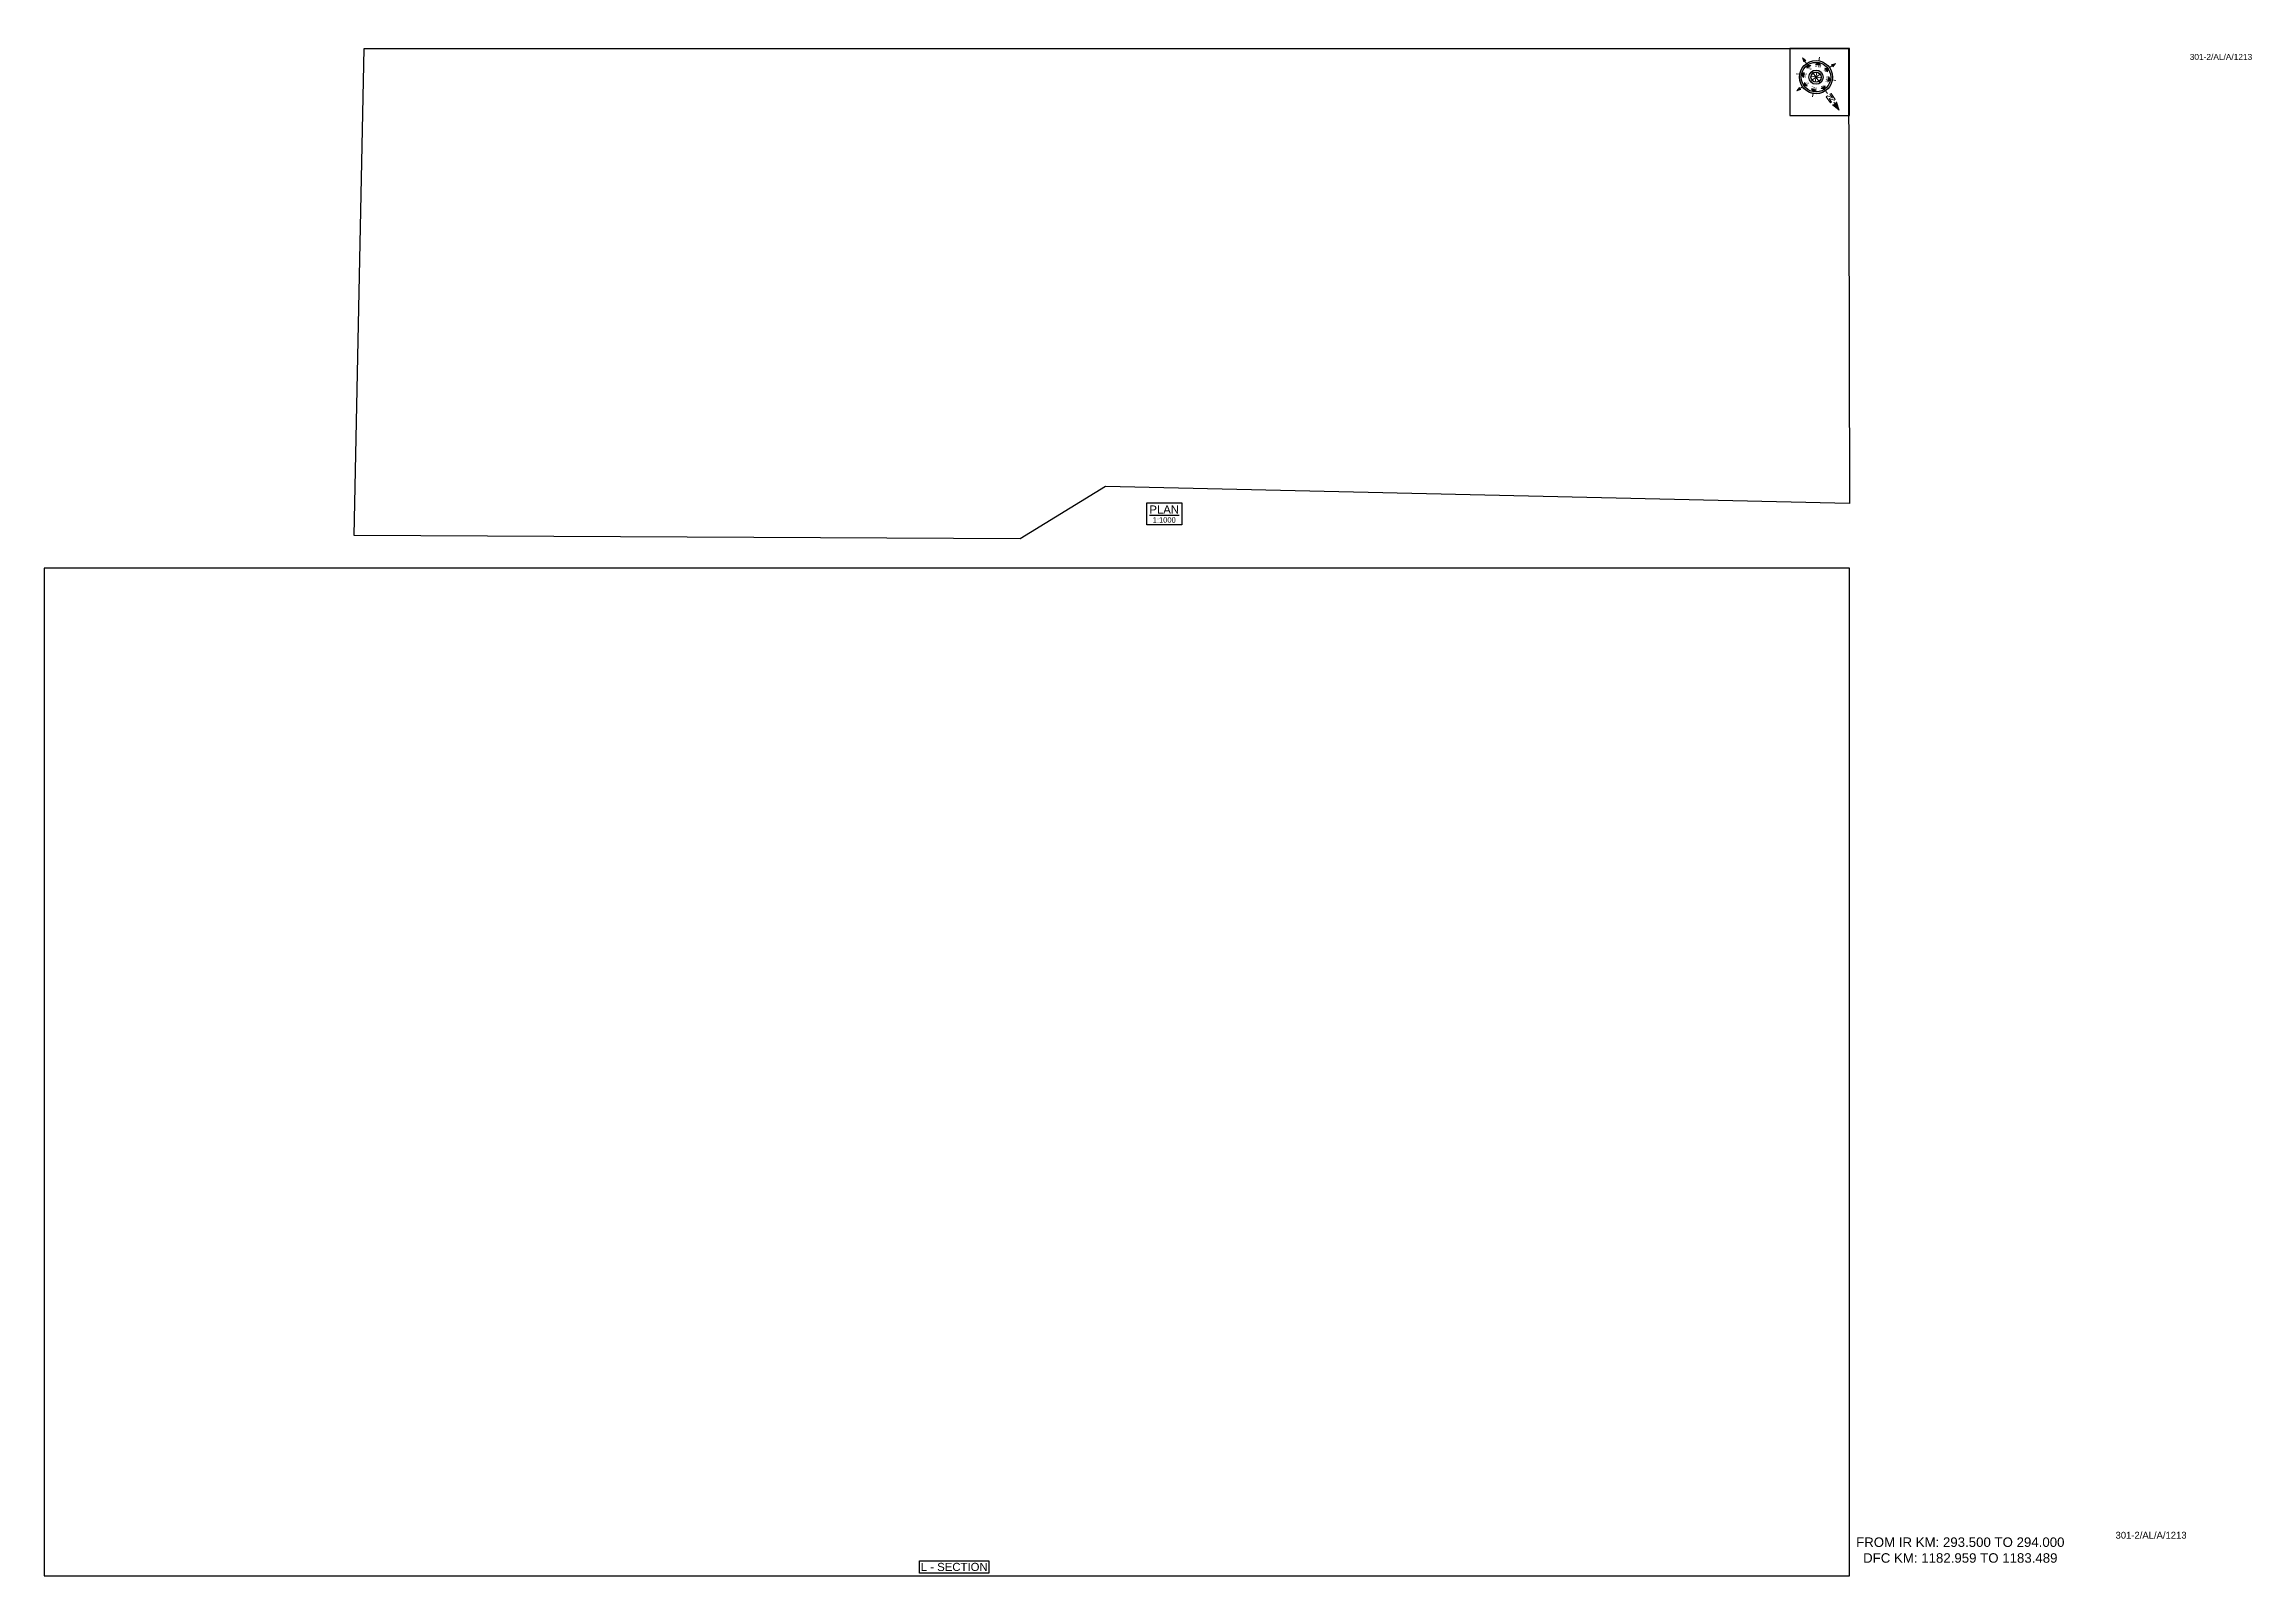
# Paper-space layout '1213' of a CAD drawing. Header units: metres, sheet in millimetres. Extents: x 10 to 824, y 15 to 581.
import ezdxf
from ezdxf.enums import TextEntityAlignment as Align

# ---------------------------------------------------------------- set-up
doc = ezdxf.new("R2010")
doc.units = ezdxf.units.M
doc.header["$MEASUREMENT"] = 0
doc.layers.get('Defpoints').update_dxf_attribs({"color": 5})
doc.layers.add('title', color=7, linetype='Continuous')
doc.styles.get("Standard").update_dxf_attribs({"font": 'arial.ttf'})
doc.styles.add('Style-Arial', font='arial.ttf')

# ---------------------------------------------------------------- blocks, each defined once
blk = doc.blocks.new('N')
for points in [[(0, 8.41), (-0.49, 6.68), (0, 6.93)], [(0.49, 6.68), (0, 6.93), (0, 8.41)], [(-4.93, 0), (-4.07, 0.25), (-4.19, 0)], [(-4.07, -0.25), (-4.19, 0), (-4.93, 0)], [(-3.08, 0), (-2.59, 0.49), (-2.59, -0.49)], [(-2.18, 2.18), (-1.48, 2.18), (-2.18, 1.48)], [(0, 3.08), (0.49, 2.59), (-0.49, 2.59)], [(2.18, 2.18), (2.18, 1.48), (1.48, 2.18)], [(3.08, 0), (2.59, -0.49), (2.59, 0.49)], [(4.07, 0.25), (4.19, 0), (4.93, 0)], [(4.93, 0), (4.07, -0.25), (4.19, 0)], [(-2.18, -2.18), (-2.18, -1.48), (-1.48, -2.18)], [(0, -3.08), (-0.49, -2.59), (0.49, -2.59)], [(0, -4.93), (-0.25, -4.07), (0, -4.19)], [(0.25, -4.07), (0, -4.19), (0, -4.93)], [(2.18, -2.18), (1.48, -2.18), (2.18, -1.48)]]:
    blk.add_hatch(color=7).paths.add_polyline_path(points, flags=0)
h = blk.add_hatch(color=7)
h.paths.add_polyline_path([(0, -3.08), (0, -3.46, 1), (0, 3.46), (0, 3.08, -1)])
h.paths.add_polyline_path([(0, 1.05), (0, 1.48, 1), (0, -1.48), (0, -1.05, -1)])
at = {"color": 7, "linetype": 'ByBlock', "lineweight": 13}
for p, q in [((-0.61, 4.57), (-0.61, 6.12)), ((-0.61, 6.12), (-0.3, 6.12)), ((-0.3, 6.12), (0.32, 5.19)), ((0.32, 4.57), (-0.3, 5.5)), ((-0.3, 5.5), (-0.3, 4.57)), ((0.32, 5.19), (0.32, 6.12)), ((0.32, 6.12), (0.64, 6.12)), ((0.64, 6.12), (0.64, 4.57))]:
    blk.add_line(p, q, dxfattribs=at)
at = {"color": 7, "lineweight": 13}
for p, q in [((0, 6.41), (0, 7.28)), ((-3.46, 0), (-4.19, 0)), ((-2.45, 2.45), (-2.97, 2.97)), ((1.05, 0), (-1.05, 0)), ((-1.05, 0), (1.05, 0)), ((-0.74, 0.74), (0.74, -0.74)), ((0.74, 0.74), (-0.74, -0.74)), ((0.74, -0.74), (-0.74, 0.74)), ((-0.74, -0.74), (0.74, 0.74)), ((0, 3.46), (0, 4.19)), ((0, 3.46), (0, 3.08)), ((0, 1.05), (0, 1.48)), ((0, 1.05), (0, -1.05)), ((0, -1.05), (0, 1.05)), ((2.45, 2.45), (2.97, 2.97)), ((3.46, 0), (4.19, 0)), ((-2.45, -2.45), (-2.97, -2.97)), ((0, -1.05), (0, -1.48)), ((0, -3.46), (0, -3.08)), ((0, -3.46), (0, -4.19)), ((2.45, -2.45), (2.97, -2.97))]:
    blk.add_line(p, q, dxfattribs=at)
for points in [[(0, 8.41), (-0.49, 6.68), (0, 6.93), (0, 6.93)], [(0.49, 6.68), (0, 6.93), (0, 8.41), (0, 8.41)], [(-4.93, 0), (-4.07, 0.25), (-4.19, 0), (-4.19, 0)], [(-4.07, -0.25), (-4.19, 0), (-4.93, 0), (-4.93, 0)], [(-3.08, 0), (-2.59, 0.49), (-2.59, -0.49), (-2.59, -0.49)], [(-2.18, 2.18), (-1.48, 2.18), (-2.18, 1.48), (-2.18, 1.48)], [(0, 3.08), (0.49, 2.59), (-0.49, 2.59), (-0.49, 2.59)], [(2.18, 2.18), (2.18, 1.48), (1.48, 2.18), (1.48, 2.18)], [(3.08, 0), (2.59, -0.49), (2.59, 0.49), (2.59, 0.49)], [(4.07, 0.25), (4.19, 0), (4.93, 0), (4.93, 0)], [(4.93, 0), (4.07, -0.25), (4.19, 0), (4.19, 0)], [(-2.18, -2.18), (-2.18, -1.48), (-1.48, -2.18), (-1.48, -2.18)], [(0, -3.08), (-0.49, -2.59), (0.49, -2.59), (0.49, -2.59)], [(0, -4.93), (-0.25, -4.07), (0, -4.19), (0, -4.19)], [(0.25, -4.07), (0, -4.19), (0, -4.93), (0, -4.93)], [(2.18, -2.18), (1.48, -2.18), (2.18, -1.48), (2.18, -1.48)]]:
    blk.add_lwpolyline(points, close=True, dxfattribs=at)
at = {"color": 7, "linetype": 'ByBlock', "lineweight": 13}
for points in [[(-0.3, 4.57), (-0.61, 4.57)], [(0.32, 4.57), (0.64, 4.57)]]:
    blk.add_lwpolyline(points, dxfattribs=at)
at = {"color": 7}
for radius in [3.46, 3.08, 1.48, 1.05]:
    blk.add_circle((0, 0), radius, dxfattribs=at)
for s, rotation, p in [('W', 90, (-2.1, 0)), ('NW', 45, (-1.48, 1.48)), ('NE', 315, (1.48, 1.48)), ('E', 270, (1.97, 0)), ('SW', 135, (-1.48, -1.48)), ('SE', 225, (1.48, -1.48))]:
    blk.add_text(s, height=0.6, rotation=rotation, dxfattribs=at).set_placement(p, align=Align.CENTER)
for s, p in [('N', (0, 2.1)), ('S', (0, -2.47))]:
    blk.add_text(s, height=0.6, dxfattribs=at).set_placement(p, align=Align.CENTER)

psp = doc.layouts.new('1213')

# ---------------------------------------------------------------- linework, layer by layer
psp.add_lwpolyline([(332.72, 16), (332.72, 20.6), (358.25, 20.6), (358.25, 16)], close=True)
at = {"layer": 'Defpoints'}
psp.add_lwpolyline([(9.62, 15), (676, 15), (675.92, 387.12), (9.56, 387.12)], close=True, dxfattribs=at)
at = {"layer": 'title', "color": 7, "linetype": 'Continuous', "lineweight": -3}
psp.add_lwpolyline([(416.62, 411.17), (429.51, 411.17), (429.51, 403.02), (416.62, 403.02)], close=True, dxfattribs=at)

# ---------------------------------------------------------------- texts
at = {"style": 'Style-Arial'}
for height, p in [(2.2, (801.57, 574.76)), (2.5, (774.19, 28.76))]:
    psp.add_text('301-2/AL/A/1213', height=height, dxfattribs=at).set_placement(p)
at = {"insert": (674.74, 29.19), "char_height": 3.5, "attachment_point": 1, "style": 'Style-Arial'}
psp.add_mtext_dynamic_manual_height_columns('\\pxqc;FROM IR KM: 293.500 TO 294.000\\P{\\C1;DFC KM: 1182.959 TO 1183.489 }', width=84.2726, gutter_width=17.5, heights=[0], dxfattribs=at)
at = {"layer": 'title', "color": 7, "linetype": 'Continuous', "lineweight": -3, "style": 'Style-Arial'}
for s, height, p in [('%%UPLAN', 3, (423.01, 408.73)), ('1:1000', 2, (423.01, 404.87))]:
    psp.add_text(s, height=height, dxfattribs=at).set_placement(p, align=Align.MIDDLE)
at = {"layer": 'title', "style": 'Style-Arial'}
psp.add_text('L - SECTION', height=3, rotation=0.00006, dxfattribs=at).set_placement((345.5, 18.3), align=Align.MIDDLE_CENTER)

# ---------------------------------------------------------------- viewports
at = {"layer": 'Defpoints'}
vp = psp.add_viewport(center=(342.78, 201.06), size=(666.44, 372.12), view_center_point=(31207.65, -12054.54), view_height=372.12, dxfattribs=at)
vp.dxf.flags = 0x10000  # cut along an outline
vp.dxf.clipping_boundary_handle = psp.add_lwpolyline([(9.62, 15), (676, 15), (675.92, 387.12), (9.56, 387.12)], format="xyb", close=True, dxfattribs={"invisible": 1}).dxf.handle

# ---------------------------------------------------------------- wipeouts: each hides what was drawn before it
psp.add_wipeout([(653.96, 579), (676, 579), (676, 554.19), (653.96, 554.19)])

# ---------------------------------------------------------------- next in the draw order: linework, layer by layer
psp.add_lwpolyline([(676, 579), (653.96, 579), (653.96, 554.19), (676, 554.19)], close=True)
psp.add_lwpolyline([(127.66, 579), (675.56, 579), (675.98, 410.93), (401.3, 417.2), (369.9, 397.93), (123.99, 399.18)], close=True, dxfattribs=at)

# ---------------------------------------------------------------- next in the draw order: block references
at = {"xscale": 1.771541522973351, "yscale": 1.771541522973351, "zscale": 1.771541522973351, "rotation": 215.1222936235771}
psp.add_blockref('N', (663.62, 568.39), dxfattribs=at)

# ---------------------------------------------------------------- next in the draw order: viewports
at = {"layer": 'Defpoints', "view_twist_angle": 215.12229362}
vp = psp.add_viewport(center=(399.99, 488.46), size=(551.99, 181.072), view_center_point=(1410816.69, -3135235.58), view_height=181.0721, status=3, dxfattribs=at)
vp.dxf.flags = 0x10000  # cut along an outline
vp.dxf.clipping_boundary_handle = psp.add_lwpolyline([(127.66, 579), (675.56, 579), (675.98, 410.93), (401.3, 417.2), (369.9, 397.93), (123.99, 399.18)], format="xyb", close=True, dxfattribs={"invisible": 1}).dxf.handle

doc.saveas('drawing.dxf')
